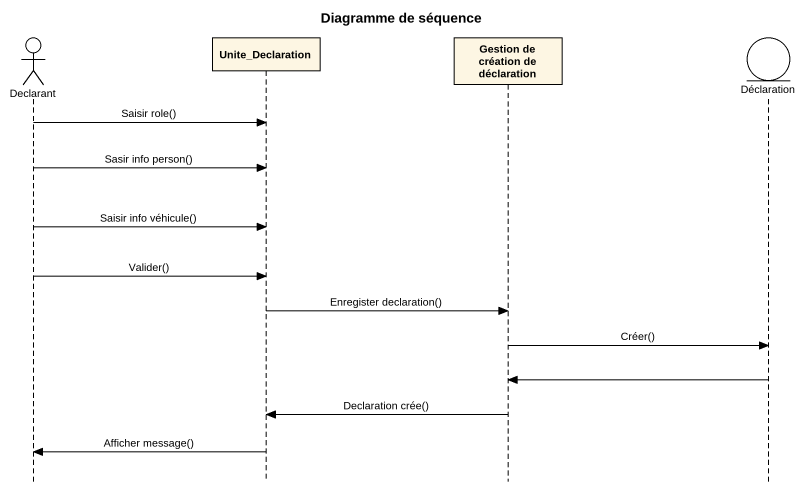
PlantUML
@startuml
title Diagramme de séquence
hide footbox
actor Declarant
participant Unite_Declaration
participant "Gestion de création de déclaration" as Gestion_de_création_de
entity Déclaration

Declarant -> Unite_Declaration : Saisir role()
Declarant -> Unite_Declaration : Sasir info person()
Declarant -> Unite_Declaration : Saisir info véhicule()
Declarant -> Unite_Declaration : Valider()
Unite_Declaration -> Gestion_de_création_de : Enregister declaration()
Gestion_de_création_de -> Déclaration : Créer()
Déclaration -> Gestion_de_création_de
Gestion_de_création_de -> Unite_Declaration : Declaration crée()
Unite_Declaration -> Declarant : Afficher message()
@enduml
